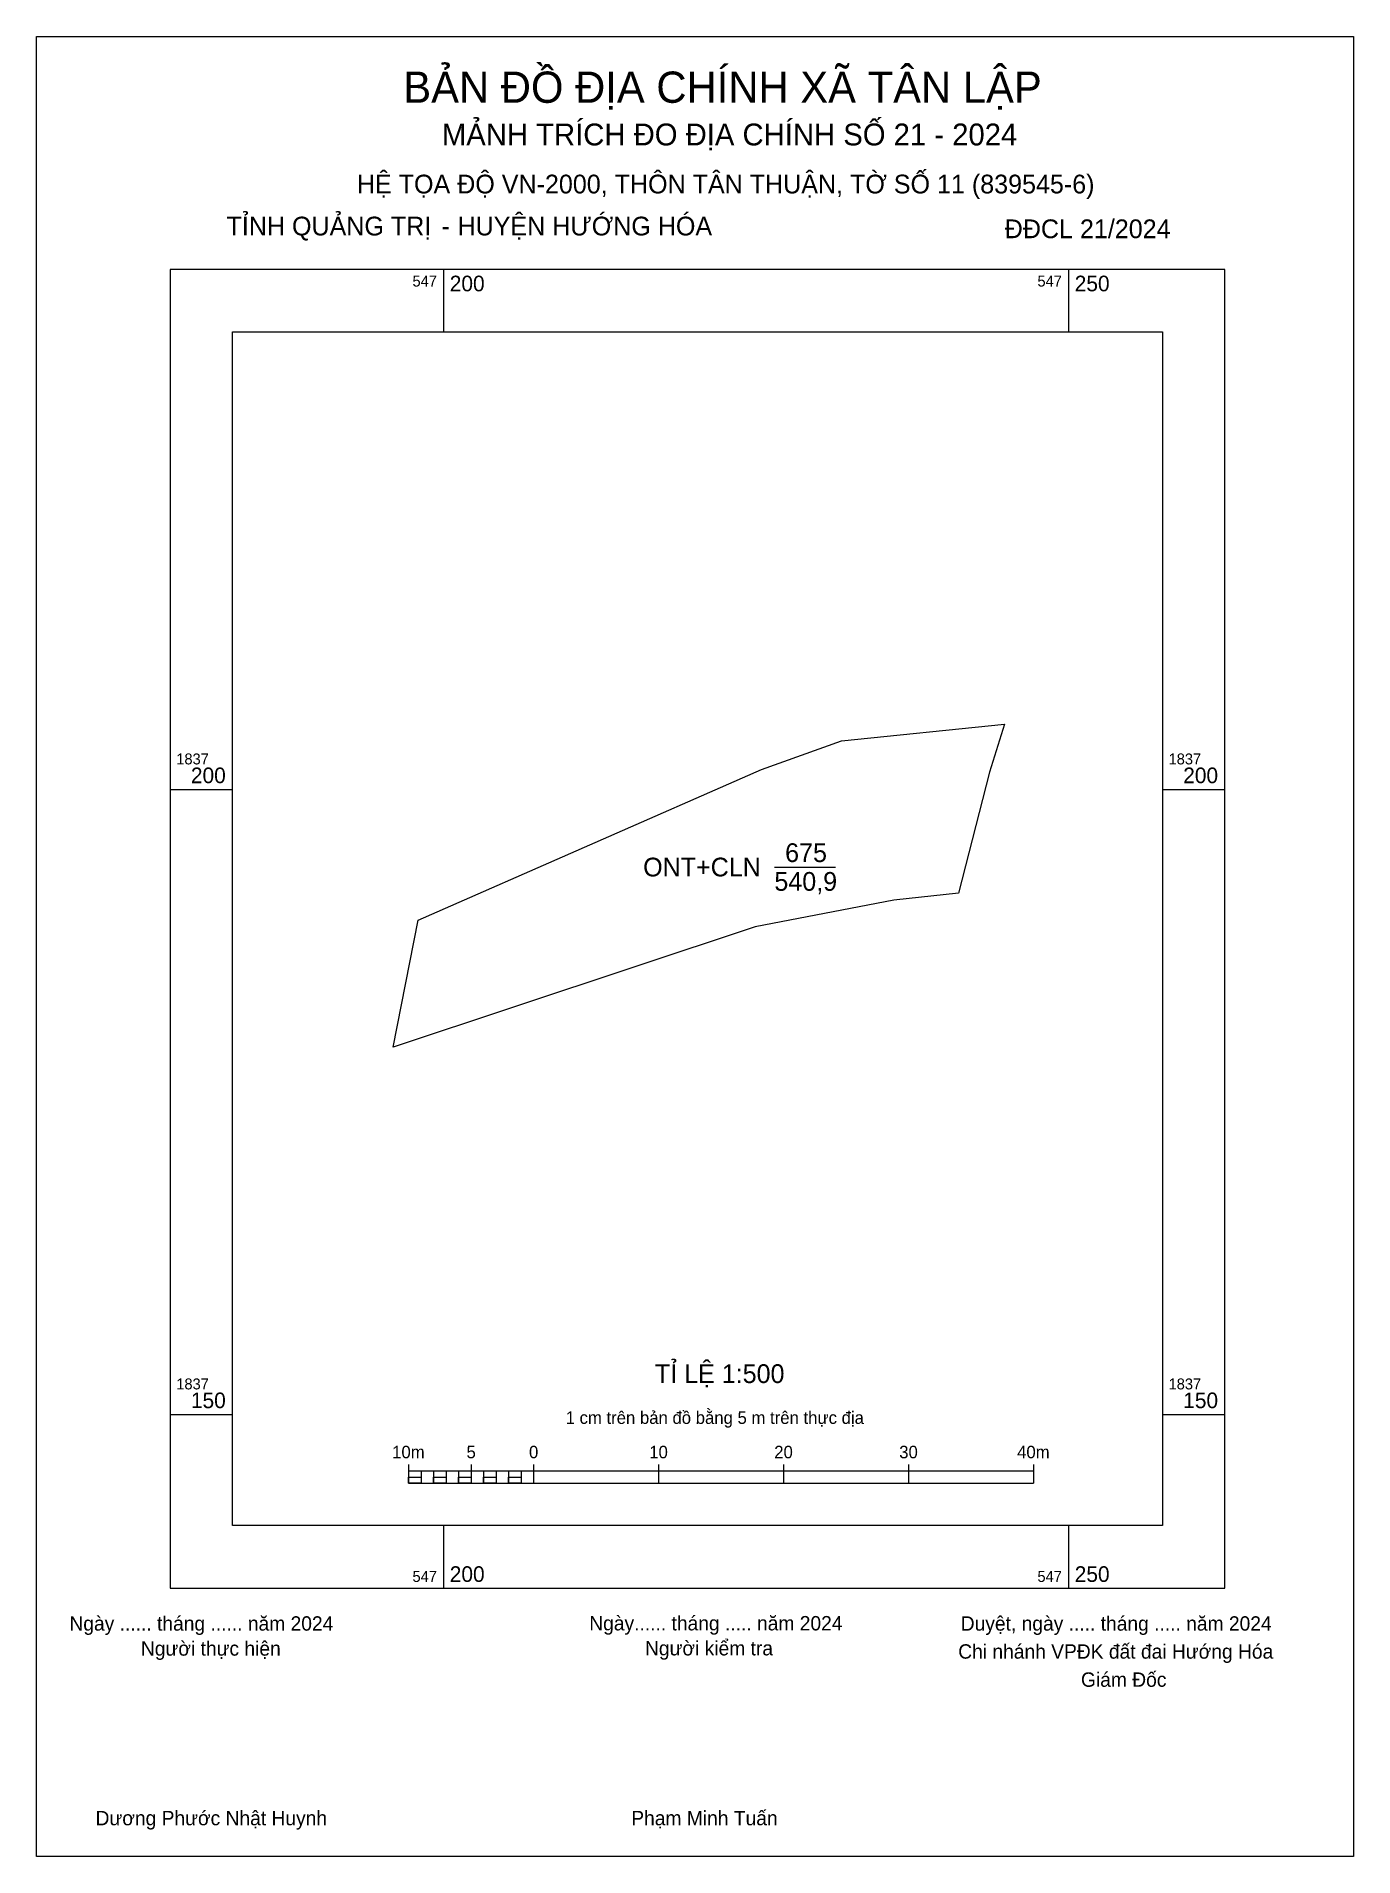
# Model space of a CAD drawing. Extents: x 547167 to 547273, y 1837115 to 1837260.
import ezdxf

# ---------------------------------------------------------------- set-up
doc = ezdxf.new("R2010")
doc.units = 0
for name, color, linetype in [('Level 1', 7, 'Continuous'), ('Level 10', 7, 'Continuous'), ('Level 13', 7, 'Continuous'), ('Level 2', 7, 'Continuous'), ('Level 6', 7, 'Continuous'), ('Level 62', 7, 'Continuous'), ('Level 63', 7, 'Continuous'), ('Level 9', 7, 'Continuous')]:
    doc.layers.add(name, color=color, linetype=linetype)

msp = doc.modelspace()

# ---------------------------------------------------------------- linework, layer by layer
at = {"layer": 'Level 1'}
for p, q in [((547167.43, 1837260.24), (547167.43, 1837260.24)), ((547272.81, 1837114.63), (547272.81, 1837114.63))]:
    msp.add_line(p, q, dxfattribs=at)
at = {"layer": 'Level 10'}
msp.add_lwpolyline([(547231.85, 1837203.9), (547244.88, 1837205.22), (547243.68, 1837201.39), (547241.2, 1837191.69), (547236.02, 1837191.15), (547224.93, 1837189.01), (547195.96, 1837179.39), (547197.97, 1837189.54), (547225.45, 1837201.6)], close=True, dxfattribs=at)
at = {"layer": 'Level 2'}
msp.add_lwpolyline([(547167.43, 1837260.24), (547272.81, 1837260.24), (547272.81, 1837114.63), (547167.43, 1837114.63)], close=True, dxfattribs=at)
at = {"layer": 'Level 62'}
msp.add_lwpolyline([(547183.12, 1837236.6), (547257.51, 1837236.6), (547257.51, 1837141.1), (547183.12, 1837141.1)], close=True, dxfattribs=at)
at = {"layer": 'Level 63'}
for p, q in [((547167.43, 1837257.74), (547167.43, 1837260.24)), ((547167.43, 1837260.24), (547169.93, 1837260.24)), ((547167.43, 1837257.74), (547167.43, 1837260.24)), ((547167.43, 1837260.24), (547169.93, 1837260.24)), ((547270.31, 1837260.24), (547272.81, 1837260.24)), ((547270.31, 1837260.24), (547272.81, 1837260.24)), ((547272.81, 1837260.24), (547272.81, 1837257.74)), ((547272.81, 1837260.24), (547272.81, 1837257.74)), ((547167.43, 1837257.74), (547167.43, 1837257.74)), ((547167.43, 1837257.74), (547167.43, 1837257.74)), ((547200, 1837241.6), (547200, 1837236.6)), ((547250, 1837241.6), (547250, 1837236.6)), ((547178.12, 1837200), (547183.12, 1837200)), ((547257.51, 1837200), (547262.51, 1837200)), ((547178.12, 1837150), (547183.12, 1837150)), ((547257.51, 1837150), (547262.51, 1837150)), ((547197.2, 1837145.99), (547197.2, 1837144.49)), ((547197.2, 1837145.49), (547247.2, 1837145.49)), ((547198.2, 1837145.49), (547198.2, 1837144.49)), ((547199.2, 1837145.49), (547199.2, 1837144.49)), ((547200.2, 1837145.49), (547200.2, 1837144.49)), ((547201.2, 1837145.49), (547201.2, 1837144.49)), ((547202.2, 1837145.99), (547202.2, 1837144.49)), ((547202.2, 1837145.49), (547202.2, 1837144.49)), ((547203.2, 1837145.49), (547203.2, 1837144.49)), ((547204.2, 1837145.49), (547204.2, 1837144.49)), ((547205.2, 1837145.49), (547205.2, 1837144.49)), ((547206.2, 1837145.49), (547206.2, 1837144.49)), ((547207.2, 1837145.99), (547207.2, 1837144.49)), ((547207.2, 1837145.49), (547207.2, 1837144.49)), ((547217.2, 1837145.99), (547217.2, 1837144.49)), ((547227.2, 1837145.99), (547227.2, 1837144.49)), ((547237.2, 1837145.99), (547237.2, 1837144.49)), ((547247.2, 1837145.99), (547247.2, 1837144.49)), ((547197.2, 1837144.49), (547247.2, 1837144.49)), ((547200, 1837141.1), (547200, 1837136.1)), ((547250, 1837141.1), (547250, 1837136.1)), ((547167.43, 1837114.63), (547167.43, 1837117.13)), ((547167.43, 1837114.63), (547167.43, 1837117.13)), ((547272.81, 1837117.13), (547272.81, 1837114.63)), ((547272.81, 1837117.13), (547272.81, 1837114.63)), ((547169.93, 1837114.63), (547167.43, 1837114.63)), ((547169.93, 1837114.63), (547167.43, 1837114.63)), ((547272.81, 1837114.63), (547270.31, 1837114.63)), ((547272.81, 1837114.63), (547270.31, 1837114.63))]:
    msp.add_line(p, q, dxfattribs=at)
for points in [[(547178.12, 1837241.6), (547178.12, 1837136.1), (547262.51, 1837136.1), (547262.51, 1837241.6)], [(547197.2, 1837144.99), (547198.2, 1837144.99), (547198.2, 1837144.49), (547197.2, 1837144.49)], [(547197.2, 1837144.99), (547198.2, 1837144.99), (547198.2, 1837144.49), (547197.2, 1837144.49)], [(547199.2, 1837144.99), (547200.2, 1837144.99), (547200.2, 1837144.49), (547199.2, 1837144.49)], [(547201.2, 1837144.99), (547202.2, 1837144.99), (547202.2, 1837144.49), (547201.2, 1837144.49)], [(547203.2, 1837144.99), (547204.2, 1837144.99), (547204.2, 1837144.49), (547203.2, 1837144.49)], [(547205.2, 1837144.99), (547206.2, 1837144.99), (547206.2, 1837144.49), (547205.2, 1837144.49)]]:
    msp.add_lwpolyline(points, close=True, dxfattribs=at)
at = {"layer": 'Level 9'}
msp.add_line((547226.47, 1837193.79), (547231.37, 1837193.79), dxfattribs=at)

# ---------------------------------------------------------------- texts
at = {"layer": 'Level 13'}
for s, p in [('675', (547227.33, 1837194.19)), ('ONT+CLN', (547215.97, 1837193.04)), ('540,9', (547226.47, 1837191.89))]:
    msp.add_text(s, height=1.5, dxfattribs=at).set_placement(p)
at = {"layer": 'Level 6'}
for s, p in [('HỆ TỌA ÐỘ VN-2000, THÔN TÂN THUẬN, TỜ SỐ 11 (839545-6)', (547193.07, 1837247.68)), ('TỈ LỆ 1:500', (547216.91, 1837152.51))]:
    msp.add_text(s, height=1.5, dxfattribs=at).set_placement(p)
at = {"layer": 'Level 63'}
for s, height, p in [('BẢN ĐỒ ĐỊA CHÍNH XÃ TÂN LẬP', 2.5, (547196.78, 1837254.93)), ('MẢNH TRÍCH ĐO ĐỊA CHÍNH SỐ 21 - 2024', 1.75, (547199.87, 1837251.52)), ('TỈNH QUẢNG TRỊ', 1.5, (547182.64, 1837244.32)), (' HUYỆN HƯỚNG HÓA', 1.5, (547200.56, 1837244.32)), ('ĐĐCL 21/2024', 1.5, (547244.9, 1837244.1)), ('-', 1.5, (547199.83, 1837244.32)), ('547', 0.875, (547197.52, 1837240.23)), ('200', 1.25, (547200.5, 1837239.85)), ('547', 0.875, (547247.52, 1837240.23)), ('250', 1.25, (547250.5, 1837239.85)), ('1837', 0.875, (547178.62, 1837202)), ('1837', 0.875, (547258.01, 1837202)), ('200', 1.25, (547179.79, 1837200.5)), ('200', 1.25, (547259.18, 1837200.5)), ('1837', 0.875, (547178.62, 1837152)), ('1837', 0.875, (547258.01, 1837152)), ('150', 1.25, (547179.79, 1837150.5)), ('1 cm trên bản đồ bằng 5 m trên thực địa', 1, (547209.77, 1837149.24)), ('150', 1.25, (547259.18, 1837150.5)), ('10m', 1, (547195.89, 1837146.49)), ('0', 1, (547206.84, 1837146.49)), ('10', 1, (547216.46, 1837146.49)), ('20', 1, (547226.46, 1837146.49)), ('30', 1, (547236.46, 1837146.49)), ('40m', 1, (547245.89, 1837146.49)), ('5', 1, (547201.84, 1837146.49)), ('547', 0.875, (547197.52, 1837136.6)), ('200', 1.25, (547200.5, 1837136.6)), ('547', 0.875, (547247.52, 1837136.6)), ('250', 1.25, (547250.5, 1837136.6)), ('Ngày ...... tháng ...... năm 2024', 1.15, (547170.07, 1837132.7)), ('Ngày...... tháng ..... năm 2024', 1.15, (547211.66, 1837132.72)), ('Duyệt, ngày ..... tháng ..... năm 2024', 1.15, (547241.38, 1837132.7)), ('Người thực hiện', 1.15, (547175.79, 1837130.7)), ('Người kiểm tra', 1.15, (547216.12, 1837130.72)), ('Chi nhánh VPĐK đất đai Hướng Hóa', 1.15, (547241.18, 1837130.46)), ('Giám Đốc', 1.15, (547251, 1837128.21)), ('Phạm Minh Tuấn', 1.15, (547215.02, 1837117.13)), ('Dương Phước Nhật Huynh', 1.15, (547172.16, 1837117.13))]:
    msp.add_text(s, height=height, dxfattribs=at).set_placement(p)

doc.saveas('drawing.dxf')
